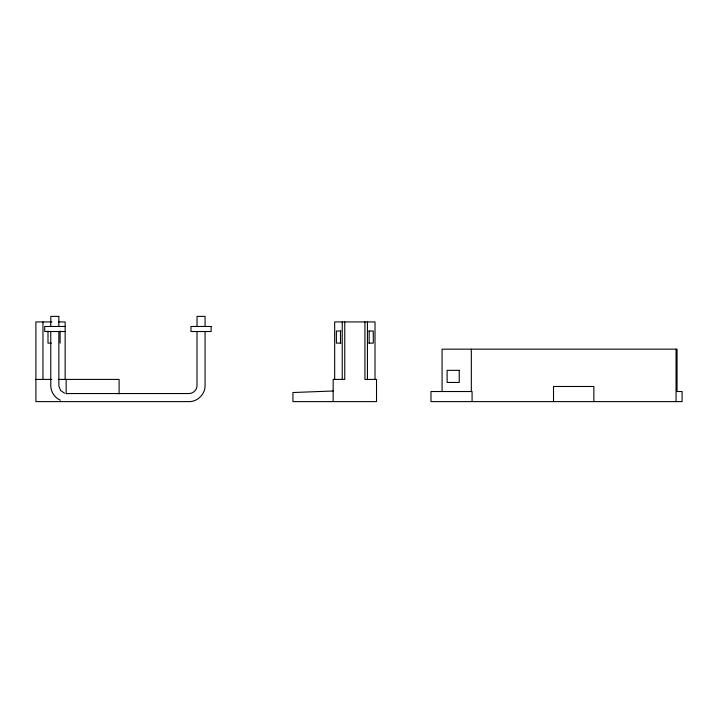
<?xml version="1.0" encoding="UTF-8"?>
<svg xmlns="http://www.w3.org/2000/svg" width="718" height="718" viewBox="0 0 718 718"><rect width="100%" height="100%" fill="white"/><g stroke="black" fill="none" stroke-linecap="round" stroke-linejoin="round"><path stroke-width="1.08" d="M333.098 390.996L292.944 392.531L292.944 401.613L376.519 401.613L376.519 379.418L364.923 379.418L364.923 321.933M58.795 316.387L50.816 316.387L50.772 326.475M51.831 321.933L35.9 321.933L35.9 401.613L188.942 401.613C197.567 401.829 205.294 394.092 205.079 385.476L205.079 331.519M58.49 321.933L65.15 321.933L65.15 379.418M64.88 326.475L44.74 326.475L44.722 331.519L64.88 331.519M340.862 331.016L336.392 331.016L336.392 343.114L340.862 343.114M368.819 331.016L373.288 331.016L373.288 343.114L368.819 343.114M51.301 343.114L47.998 343.114L47.998 331.016M35.9 379.418L51.831 379.418M58.311 379.418L119.098 379.418L119.098 393.841M676.679 391.525L682.1 391.525L682.1 401.613L430.979 401.613L430.979 391.525L472.076 391.525L472.076 401.613M66.909 393.545L188.942 393.545C193.25 393.652 197.118 389.784 197.01 385.476L197.01 331.519M64.557 393.186L60.644 390.556L58.876 386.185L58.84 331.519M60.411 400.24C54.649 397.781 50.7 391.732 50.772 385.476L50.772 331.519M677.056 391.525L677.056 349.163L442.073 349.163L442.073 391.525M676.051 349.163L676.051 401.613M593.858 401.613L593.858 386.481L553.515 386.481L553.515 401.613M471.322 349.163L471.322 391.525M375.011 379.418L375.011 321.933L334.669 321.933L334.669 379.418M369.169 331.016L369.169 343.114M367.445 321.933L367.445 379.418M344.757 321.933L344.757 379.418L333.161 379.418L333.161 401.613M342.235 321.933L342.235 379.418M340.511 331.016L340.511 343.114M205.079 326.475L205.079 316.387L197.055 316.387L197.01 326.475M66.155 379.418L66.155 393.841M60.106 331.016L60.106 343.114M58.84 316.387L58.84 326.475M42.963 321.933L42.963 379.418M211.11 326.475L190.979 326.475L190.961 331.519L211.11 331.519L211.128 326.475M459.224 370.344L447.117 370.344L447.117 382.452L459.224 382.452L459.224 370.344"/></g></svg>
